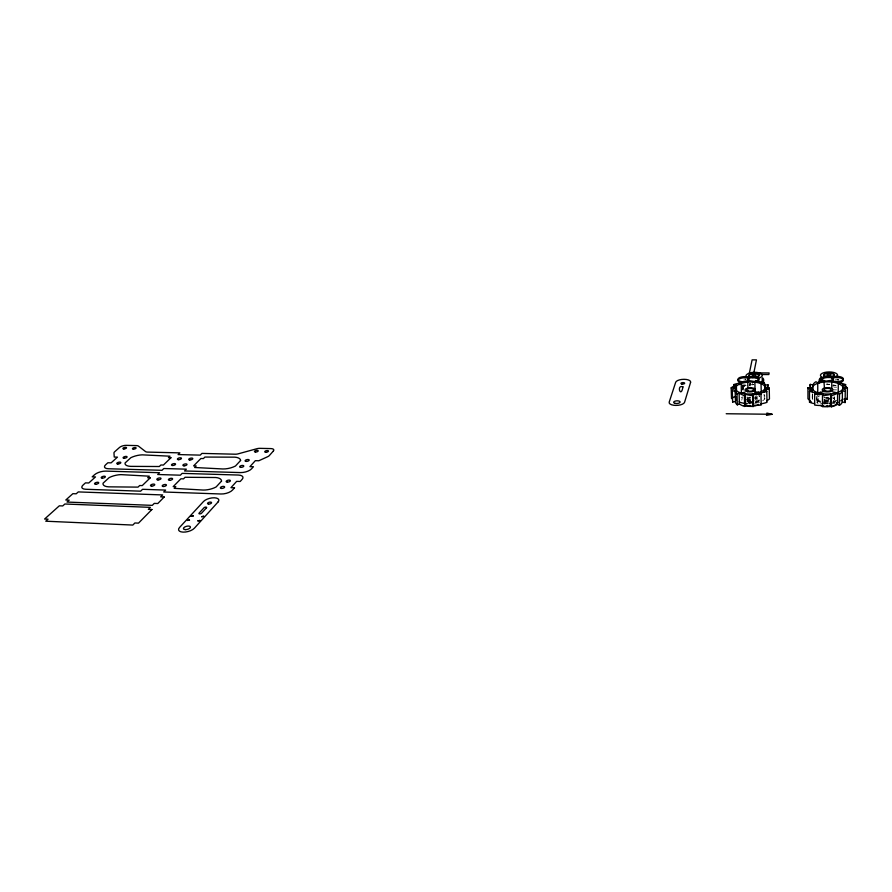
<?xml version="1.0" encoding="UTF-8"?>
<svg xmlns="http://www.w3.org/2000/svg" width="892" height="892" viewBox="0 0 892 892"><rect width="100%" height="100%" fill="white"/><g stroke="black" fill="none" stroke-linecap="round" stroke-linejoin="round"><path stroke-width="0.67" stroke-dasharray="4.46 3.34" d="M833.028 387.139L833.028 384.753M824.085 402.983L824.085 399.393A6.902 2.776 -0.3 0 0 829.248 399.739M834.433 399.471L834.444 397.096M838.357 380.215L838.368 379.546A9.455 3.702 -0.5 0 0 838.346 379.223M817.975 403.697A9.745 3.958 -0.2 0 1 817.696 402.604L818.042 395.267M817.696 402.604L818.254 396.338M750.44 385.935L750.763 383.683M749.38 385.913L749.893 383.382M741.442 397.754L741.564 397.174M743.014 390.373L743.136 389.815M743.794 386.693L744.196 384.82M745.177 380.17L745.277 379.713A9.165 3.624 -1.9 0 1 745.567 379.055M741.776 400.185L742.478 396.851M744.608 386.749L745.088 384.497M745.991 385.511A2.498 1.004 -2 0 1 742.646 385.389L747.797 385.768M832.894 385.69L835.614 385.701M834.254 387.15L836.696 387.161M832.849 389.849L836.529 389.871M749.28 383.984L749.492 385.221M743.081 384.998L743.337 390.373M742.958 384.474L743.114 390.373M742.646 385.389L742.791 390.395M749.826 402.872L749.837 403.541M747.017 399.103A3.468 1.416 -1.7 0 1 750.384 397.877A3.334 1.36 -1.7 0 0 747.083 399.393L747.162 401.868M757.029 396.762L757.085 399.103M759.282 395.546L759.315 396.762M764.199 394.498L764.332 401.155M742.59 387.039L742.612 389.648M812.266 396.238L812.278 398.022M812.367 393.707L812.378 400.452M812.266 394.598L812.278 397.709M816.726 396.07L816.726 403.463M816.526 397.888L816.526 399.092M832.86 397.642A6.891 2.788 -0.3 0 1 832.771 401.222M824.041 401.846A6.891 2.788 -0.3 0 0 828.59 402.18A11.039 4.449 -0.3 0 1 823.795 401.946M823.952 397.074A6.891 2.788 -0.3 0 1 824.565 396.929M828.557 400.809A3.59 1.45 -0.3 0 1 823.985 399.226A3.59 1.45 -0.3 0 1 829.515 398.211M828.512 401.556A5.363 2.163 -0.3 0 1 823.896 401.032M823.862 397.865A5.363 2.163 -0.3 0 1 829.649 397.431M837.253 379.044A8.552 3.345 -0.5 0 1 837.521 380.081M829.482 384.586A2.598 1.026 -0.5 0 1 826.148 384.229M829.649 384.24A1.996 0.792 -0.5 0 1 826.962 383.571M836.44 400.631A9.767 3.947 -0.3 0 1 832.559 402.459M828.021 403.061A9.767 3.947 -0.3 0 1 823.55 402.749M820.306 401.835A9.767 3.947 -0.3 0 1 817.696 399.025M825.011 403.987A3.445 1.394 -0.2 0 1 824.609 402.281A3.445 1.394 -0.2 0 1 828.557 401.679M828.378 400.764A3.445 1.394 -0.3 0 1 824.141 399.192A3.445 1.394 -0.3 0 1 829.493 398.267M835.113 379.892A4.092 1.606 -0.4 0 1 838.569 379.992M836.217 385.667A2.598 1.026 -0.3 0 1 833.909 384.708M834.433 396.84A6.902 2.776 -0.3 0 1 832.782 398.835M829.37 399.07A5.363 2.163 -0.3 0 1 824.03 398.691M832.894 396.884A5.363 2.163 -0.3 0 1 832.905 397.085M835.213 402.125A11.027 4.449 -0.3 0 1 832.782 402.85M828.557 403.374A11.027 4.449 -0.3 0 1 823.795 403.151M820.64 402.448A11.027 4.449 -0.3 0 1 819.949 395.747M834.912 403.162A15.32 6.177 -0.3 0 1 832.76 403.563M825.089 403.875A15.32 6.177 -0.3 0 1 816.269 401.991M812.88 399.56A15.32 6.177 -0.3 0 1 812.802 396.238M836.228 400.463A11.039 4.449 -0.3 0 1 832.782 401.634M820.64 401.244A11.039 4.449 -0.3 0 1 817.763 395.747M759.237 401.065A10.671 4.36 -1.7 0 1 754.844 402.682M751.521 403.139A10.671 4.36 -1.7 0 1 748.232 403.151M758.568 395.803A10.671 4.36 -1.7 0 1 759.415 396.26M764.957 398.456A14.818 6.043 -1.7 0 1 762.627 400.787M759.549 402.203A14.818 6.043 -1.7 0 1 754.621 403.374M763.875 394.81A14.818 6.043 -1.7 0 1 764.923 396.104M759.215 399.884A10.671 4.36 -1.7 0 1 754.822 401.5M751.488 401.957A10.671 4.36 -1.7 0 1 748.198 401.969A3.334 1.371 -1.7 0 1 751.365 401.489M750.518 400.72A3.468 1.416 -1.7 0 1 747.017 399.672M753.751 384.419A1.94 0.769 -1.8 0 1 752.357 383.571M759.46 400.118A9.444 3.858 -1.7 0 1 755.134 402.281M751.555 402.827A9.444 3.858 -1.7 0 1 748.109 402.794M750.44 400.664A3.334 1.36 -1.7 0 1 747.083 399.393M743.75 380.014A3.936 1.561 -2 0 1 746.013 380.037M754.822 397.141A6.668 2.732 -1.7 0 1 754.743 401.277M751.733 401.946A6.668 2.732 -1.7 0 1 748.009 401.913M746.883 397.085A6.668 2.732 -1.7 0 1 747.295 396.973M756.505 395.747A6.679 2.721 -1.8 0 1 754.688 398.925M750.417 399.694A6.679 2.721 -1.8 0 1 746.805 399.36M754.911 395.836A5.185 2.119 -1.8 0 1 754.766 397.966M750.406 399.081A5.185 2.119 -1.8 0 1 747.162 398.713M750.54 383.605A3.902 1.55 -2 0 1 750.774 384.262M753.628 384.675A2.509 1.004 -1.9 0 1 750.774 384.63A2.509 1.004 -1.9 0 1 750.072 383.549M754.799 398.055A5.185 2.119 -1.7 0 1 754.755 400.352M751.109 401.389A5.185 2.119 -1.7 0 1 746.972 400.976M747.072 397.765A5.185 2.119 -1.7 0 1 750.462 397.174"/><path stroke-width="1.34" d="M817.752 393.049L817.752 382.713L815.924 381.743A17.282 6.824 -0.4 0 0 813.415 384.039L812.969 384.943L810.248 384.385L810.259 388.499M819.458 381.241L819.458 379.49A9.455 3.702 -0.5 0 1 821.164 377.472M823.104 405.436L820.952 405.503A17.204 6.946 -0.4 0 1 814.675 405.057L814.664 393.952A17.271 6.857 -0.6 0 0 820.963 394.375L823.294 394.331L822.48 395.569L822.469 406.707A17.238 6.98 -0.4 0 0 828.646 405.983L830.708 405.537L831.322 406.797A17.282 7.002 -0.3 0 0 836.139 405.057L837.521 404.288L839.428 405.314A17.316 7.024 -0.3 0 0 841.903 402.905L842.316 401.98L845.125 402.56L845.237 391.421A17.416 6.935 -0.4 0 0 844.869 388.867L844.245 387.987L847.4 388.009L847.277 399.103L844.133 399.07M823.294 395.647L823.294 394.331M824.431 388.198L823.873 380.315A17.327 6.846 -0.4 0 0 819.124 381.977L817.752 382.713M827.129 406.674L827.129 405.325M828.568 377.461L828.579 376.268M830.708 405.537L830.764 394.387L828.69 394.844A17.305 6.88 -0.5 0 1 822.48 395.569M831.322 406.797L830.764 394.387M831.734 388.243L831.768 381.531L832.548 380.349A17.361 6.868 -0.3 0 0 826.483 381.062L824.453 381.497M832.225 382.278L832.526 376.781A6.801 2.654 -0.6 0 0 822.547 377.617A6.801 2.654 -0.6 0 0 825.624 381.375M832.559 382.389L832.86 376.792A6.824 2.665 -0.4 0 1 841.792 377.271A6.824 2.665 -0.4 0 1 841.546 380.795A6.824 2.665 -0.4 0 1 832.559 381.185M832.492 378.665L832.526 376.781M832.86 376.792L832.849 377.985A6.813 2.665 -0.4 0 1 842.36 378.777A6.813 2.665 -0.4 0 1 839.996 382.478M833.351 379.568L833.362 378.097A4.059 1.583 -0.4 0 0 831.812 378.754M836.696 377.539L836.707 376.346M837.521 404.288L837.599 393.149L836.217 393.907A17.349 6.902 -0.5 0 1 831.377 395.635M838.212 393.216L838.29 382.824L840.297 381.876L840.275 384.63M839.428 405.314L839.517 394.152A17.383 6.924 -0.5 0 0 842.003 391.778L842.416 390.852L845.237 391.421M842.316 401.98L842.416 390.852M842.706 390.328L842.75 385.121L845.616 384.597L845.583 387.362M844.222 389.224L844.245 387.987M832.849 378.23L832.816 378.977M819.135 383.058L819.458 379.49M748.912 378.342L748.901 377.037A6.579 2.598 -1.9 0 1 758.635 378.264A6.579 2.598 -1.9 0 1 752.424 381.765M748.511 379.267L748.477 379.591A14.116 1.227 -89.3 0 1 748.31 380.995A3.936 1.561 -2 0 0 747.028 380.248M748.834 379.145L748.834 379.212A14.383 1.249 -89.3 0 1 748.589 381.196A3.947 1.561 -1.9 0 1 748.801 380.94M811.04 389.38L810.46 386.883A17.26 6.813 -0.5 0 1 810.237 384.385M766.228 389.302L767.008 387.161A16.703 6.679 -1.9 0 0 767.912 384.697L765.08 385.21L764.901 384.329A16.692 6.679 -1.9 0 0 763.073 382.032L761.032 382.969L759.906 382.233A16.692 6.679 -2 0 0 755.758 380.561L754.866 381.72L755.056 389.503M762.894 383.304L763.541 379.78A9.165 3.624 -1.9 0 0 762.415 377.784M753.829 372.923L756.449 359.866L752.112 359.866L749.347 373.168A8.296 3.256 -1.9 0 0 747.708 377.829M735.041 396.539A16.747 6.868 -1.8 0 0 731.518 398.668L731.172 387.875L734.172 387.886L733.336 388.745A16.837 6.79 -1.9 0 0 732.299 391.22L732.644 402.069L735.476 401.545L735.61 402.459A16.781 6.891 -1.7 0 0 737.327 404.857L739.412 403.886L740.527 404.667A16.781 6.88 -1.6 0 0 744.675 406.451L745.589 405.224L745.299 394.309L747.162 394.777A16.837 6.768 -1.7 0 0 752.948 395.569L753.216 406.529A16.77 6.857 -1.6 0 1 747.451 405.704L745.589 405.224M748.901 377.037L748.02 381.263A6.579 2.598 -1.9 0 0 748.399 381.363M747.686 381.363L748.589 377.048A6.556 2.598 -2.1 0 0 739.925 377.461A6.556 2.598 -2.1 0 0 739.212 380.906A6.556 2.598 -2.1 0 0 747.686 381.363L747.987 388.276M744.675 406.451L744.374 395.524L745.299 394.309M764.154 392.067L764.132 390.841L765.771 390.183M736.569 392.09L736.357 385.11L734.707 385.757A16.814 6.779 -1.9 0 0 731.172 387.875M818.488 393.249L819.124 392.915A17.249 6.935 -0.2 0 1 820.529 392.268M814.664 393.952L816.726 392.982L816.726 394.219M737.327 404.857L737.004 393.963L739.1 393.004L740.215 393.762A16.848 6.779 -1.8 0 0 744.374 395.524M741.386 393.695L741.219 382.913L739.557 381.966L739.635 384.653M759.27 394.933L759.237 393.104L761.4 392.781A16.77 6.712 -1.8 0 0 766.797 391.398L766.997 402.325A16.703 6.801 -1.6 0 1 761.623 403.719L760.631 403.875M741.219 382.913L739.1 383.226A16.77 6.757 -2 0 0 733.782 384.575L733.86 387.273M766.473 415.36L772.115 414.278L766.852 413.074M732.31 391.22L735.142 390.707L735.287 391.61A16.848 6.79 -1.8 0 0 737.004 393.963M814.608 403.697A17.182 6.924 -0.4 0 1 809.512 402.203L809.479 391.153L812.356 390.629L812.356 391.867M809.512 402.203L811.419 401.846M753.216 406.529L752.502 394.342L754.743 394.431A16.803 6.735 -1.7 0 0 760.976 394.097L761.199 405.046A16.736 6.835 -1.6 0 1 755 405.369M752.759 405.291L755 405.369M756.617 372.923L769.116 372.945L768.837 374.54L760.932 374.528M766.206 388.02L769.25 388.031L769.45 398.925A16.669 6.779 -1.7 0 1 766.696 400.764M810.259 400.631A17.171 6.913 -0.4 0 1 807.962 398.735L807.929 387.741L811.029 387.764M726.199 413.743L772.115 414.278M754.866 381.72L753.038 381.274A16.703 6.701 -2 0 0 747.384 380.538L747.819 381.698L745.623 381.631A16.736 6.723 -2 0 0 739.557 381.966M831.768 381.531L834.065 381.486A17.394 6.891 -0.3 0 1 840.297 381.876M733.782 384.575L736.357 385.11M764.132 390.841L766.797 391.398M838.29 382.824L840.42 383.17A17.427 6.924 -0.3 0 1 845.616 384.597M816.726 392.982L814.597 392.625A17.249 6.835 -0.6 0 1 809.479 391.153M837.599 393.149L839.517 394.152M759.237 393.104L760.976 394.097M842.75 385.121L844.289 385.801A17.427 6.935 -0.3 0 1 847.4 388.009M812.356 390.629L810.861 389.938A17.249 6.813 -0.5 0 1 807.918 387.741M844.122 399.137L844.757 399.973A17.338 7.036 -0.2 0 1 845.137 402.56M752.502 394.342L752.948 395.569M735.142 390.707L735.476 401.545M734.172 387.886L734.216 389.09M739.1 393.004L739.412 403.886M749.882 405.314L749.916 406.418M748.589 377.048L748.622 378.219A6.556 2.598 -2.1 0 0 739.635 378.765A6.556 2.598 -2.1 0 0 739.869 382.345M745.021 376.591L745.043 377.751M752.837 376.558L752.859 377.729M757.955 378.632L757.944 378.342A8.296 3.256 -1.9 0 0 761.144 373.648A8.296 3.256 -1.9 0 0 749.247 373.057M757.988 380.371L758.022 382.111M755.078 390.696L755.123 392.491M761.032 382.969L761.244 393.171M765.08 385.21L765.146 388.232M763.541 379.78L763.608 383.014M767.901 384.697L767.979 388.767M812.969 384.943L812.98 390.428M821.153 381.363A8.552 3.345 -0.5 0 1 821.075 378.743M823.171 377.751A8.574 3.323 -0.6 0 1 822.368 373.224A8.574 3.323 -0.6 0 1 833.987 372.51A8.574 3.323 -0.6 0 1 836.283 376.959M825.49 376.859A5.352 2.074 -0.6 0 1 825.323 373.77A5.352 2.074 -0.6 0 1 833.251 373.949A5.352 2.074 -0.6 0 1 831.801 377.004M823.952 382.166A6.79 2.654 -0.5 0 1 823.595 382.044M822.19 381.263A6.79 2.654 -0.5 0 1 824.163 378.074A6.79 2.654 -0.5 0 1 832.515 377.974M832.225 381.085A6.801 2.654 -0.6 0 1 830.92 381.363M836.986 403.496A9.745 3.958 -0.2 0 1 830.051 406.529A9.745 3.958 -0.2 0 1 820.306 405.436M846.508 398.323A17.361 7.036 -0.2 0 1 847.277 399.092M830.708 403.206A11.027 4.449 -0.3 0 1 829.984 403.284M841.747 400.062A15.32 6.177 -0.3 0 1 840.855 400.809M838.067 402.225A15.32 6.177 -0.3 0 1 836.239 402.827M832.002 403.663A15.32 6.177 -0.3 0 1 829.694 403.875M818.377 392.881A15.32 6.177 -0.3 0 1 823.16 391.889M832.749 391.945A15.32 6.177 -0.3 0 1 837.042 392.881M831.433 401.891A11.039 4.449 -0.3 0 1 829.995 402.069M822.368 393.84A11.039 4.449 -0.3 0 1 823.026 393.707M758.233 392.067A16.625 6.779 -1.8 0 1 758.936 392.368M732.644 402.069A16.77 6.891 -1.7 0 1 732.733 401.244M769.261 388.031A16.736 6.69 -1.8 0 1 765.771 390.183M753.918 403.463A14.818 6.043 -1.7 0 1 752.514 403.608M747.396 403.675A14.818 6.043 -1.7 0 1 739.089 401.868M736.368 399.962A14.818 6.043 -1.7 0 1 736.101 396.483M740.806 393.316A14.818 6.043 -1.7 0 1 745.054 392.179M754.743 391.778A14.818 6.043 -1.7 0 1 760.519 392.993M755.167 393.628A10.671 4.36 -1.7 0 1 755.792 393.751M751.867 376.903A4.984 1.951 -1.9 0 1 750.473 373.837A4.984 1.951 -1.9 0 1 758.423 374.016A4.984 1.951 -1.9 0 1 755.056 376.97M758.713 404.377A9.433 3.88 -1.7 0 1 744.14 405.481M763.206 381.887A9.154 3.646 -1.8 0 1 763.608 383.226M761.946 378.799A8.284 3.278 -1.9 0 1 759.649 382.501M749.804 376.825A5.185 2.04 -1.9 0 1 751.755 373.804A5.185 2.04 -1.9 0 1 758.981 374.752A5.185 2.04 -1.9 0 1 755.111 377.517M748.923 378.208A6.579 2.609 -1.9 0 1 757.141 378.42A6.579 2.609 -1.9 0 1 757.743 381.676M203.755 516.278L201.681 516.713L203.755 516.278M199.986 520.449L197.901 520.883L199.986 520.449M193.319 515.855L191.267 516.345L193.319 515.855M189.505 520.003L187.431 520.471L189.505 520.036M682.938 386.838C680.975 399.226 676.069 384.184 682.938 386.883M690.586 382.356L684.588 402.236A7.76 3.211 -3.2 0 1 675.88 405.414A7.76 3.211 -3.2 0 1 669.212 402.091L675.668 382.3A7.526 3.01 -3.2 0 1 684.075 379.312A7.526 3.01 -3.2 0 1 690.586 382.356M273.398 450.984L269.362 455.533A5.14 2.13 -11.7 0 1 267.555 456.76L258.791 460.763L255.324 460.673L249.95 466.639L253.44 466.728L251.511 468.869A8.452 3.546 -12.3 0 1 240.439 472.582L184.544 470.965L186.328 469.17L163.838 468.523L162.01 470.307L108.434 468.757A8.329 3.233 -14.3 0 1 105.613 464.799L107.887 462.758L111.121 462.848L117.454 457.139L114.243 457.05L113.975 452.991A5.051 1.929 -14 0 1 114.655 451.787L119.528 447.45A5.006 1.907 -13.8 0 1 126.196 445.353L136.353 445.587A5.018 1.918 -13.7 0 1 138.461 446.112L145.507 451.553A5.04 1.951 -13.5 0 0 147.648 452.099L179.861 452.868L178.121 454.574L200.243 455.121L201.938 453.404L235.131 454.206A5.096 2.074 -12.2 0 0 238.387 453.783L256.695 448.765A5.096 2.085 -11.8 0 1 259.94 448.341L270.867 448.587A5.096 2.107 -11.6 0 1 273.398 450.984M234.518 487.812L232.477 490.087A8.742 3.758 -12.9 0 1 220.993 493.99L163.715 491.994L165.6 490.087L142.564 489.295L140.635 491.18L85.788 489.273A8.619 3.401 -14.9 0 1 83.056 485.047L85.476 482.873L88.776 482.985L95.489 476.941L92.199 476.841L94.563 474.722A8.474 3.312 -14.6 0 1 105.836 471.11L159.556 472.704L157.706 474.511L180.362 475.191L182.158 473.373L238.209 475.035A8.597 3.646 -12.6 0 1 242.2 479.26L240.204 481.479L236.648 481.368L230.939 487.69L234.518 487.812M218.016 502.018L194.423 528.164A8.619 3.836 -14.2 0 1 183.05 532.123A8.619 3.836 -14.2 0 1 179.515 527.507L203.532 501.482A8.284 3.59 -13.3 0 1 214.381 497.792A8.284 3.59 -13.3 0 1 218.016 502.018M206.487 507.816L201.536 513.246A1.405 0.613 -13.7 0 1 199.696 513.881A1.405 0.613 -13.7 0 1 199.094 513.145L204.056 507.715A1.394 0.613 -13.5 0 1 205.885 507.091A1.394 0.613 -13.5 0 1 206.487 507.816M221.539 481.1L216.12 486.965A12.555 5.296 -13.1 0 1 203.086 490.054L174.196 488.348L175.802 486.709L173.193 486.619L180.909 478.792L183.496 478.87L185.057 477.276L215.819 477.521A12.622 5.319 -13.1 0 1 221.539 481.1M240.584 460.495L235.477 466.014A12.142 5.006 -12.5 0 1 222.877 468.969L194.657 467.497L196.173 465.958L193.62 465.88L200.89 458.499L203.421 458.566L204.892 457.061L234.908 457.161A12.209 5.029 -12.4 0 1 240.584 460.495M151.919 509.499L138.505 523.136L134.893 522.98L132.83 525.065L45.782 521.207L48.034 519.177L44.6 519.033L59.34 505.809L62.719 505.942L64.882 504.002L150.335 507.358L148.362 509.354L151.919 509.499M164.206 496.989L157.795 503.523L154.26 503.389L152.298 505.363L67.034 502.062L69.163 500.144L65.796 500.011L72.865 493.677L76.199 493.8L78.295 491.916L162.612 494.937L160.694 496.866L164.206 496.989M150.235 477.844L142.252 485.594L139.687 485.504L138.015 487.121L108.768 486.842A12.432 4.951 -14.5 0 1 103.037 483.23L109.192 477.577A12.499 4.973 -14.5 0 1 120.966 474.633L149.321 476.183L147.693 477.755L150.235 477.844M170.941 457.741L163.403 465.055L160.895 464.988L159.322 466.516L130.778 466.371A12.02 4.694 -13.9 0 1 125.047 463.004L130.868 457.674A12.075 4.716 -13.8 0 1 142.252 454.853L169.993 456.191L168.454 457.674L170.941 457.741M824.754 391.633A5.374 2.141 -0.4 0 0 832.95 389.815A5.374 2.141 -0.4 0 0 825.011 387.92A5.374 2.141 -0.4 0 0 824.754 391.633M825.713 391.019A3.601 1.427 -0.4 0 0 831.166 389.793A3.601 1.427 -0.4 0 0 825.825 388.544A3.601 1.427 -0.4 0 0 825.713 391.019M826.315 376.502A5.14 1.996 -0.6 0 0 834.132 374.785A5.14 1.996 -0.6 0 0 826.538 373.046A5.14 1.996 -0.6 0 0 826.315 376.502M827.966 375.443A2.007 0.78 -0.6 0 0 830.998 374.763A2.007 0.78 -0.6 0 0 828.021 374.094A2.007 0.78 -0.6 0 0 827.966 375.443M819.926 393.26A15.376 6.099 -0.4 0 0 842.996 387.842A15.376 6.099 -0.4 0 0 819.949 382.701A15.376 6.099 -0.4 0 0 819.926 393.26M742.846 393.417A14.874 5.976 -1.9 0 0 765.035 387.552A14.874 5.976 -1.9 0 0 742.623 383.069A14.874 5.976 -1.9 0 0 742.846 393.417M747.641 391.733A5.207 2.096 -1.8 0 0 755.379 389.67A5.207 2.096 -1.8 0 0 747.529 388.109A5.207 2.096 -1.8 0 0 747.641 391.733M748.477 391.109A3.479 1.405 -1.8 0 0 753.662 389.726A3.479 1.405 -1.8 0 0 748.399 388.678A3.479 1.405 -1.8 0 0 748.477 391.109M753.104 375.766A1.94 0.758 -1.9 0 0 756.015 375.019A1.94 0.758 -1.9 0 0 753.082 374.45A1.94 0.758 -1.9 0 0 753.104 375.766M681.878 384.039A1.884 0.758 -3.2 0 0 684.677 383.237A1.884 0.758 -3.2 0 0 681.834 382.735A1.884 0.758 -3.2 0 0 681.878 384.039M675.311 403.407A3.233 1.338 -3.2 0 0 680.117 402.002A3.233 1.338 -3.2 0 0 675.233 401.088A3.233 1.338 -3.2 0 0 675.311 403.407M185.48 529.625A3.59 1.594 -14.2 0 0 190.442 526.994A3.59 1.594 -14.2 0 0 184.923 526.904A3.59 1.594 -14.2 0 0 185.48 529.625M208.594 504.08A2.074 0.903 -13.4 0 0 211.571 502.664A2.074 0.903 -13.4 0 0 208.472 502.508A2.074 0.903 -13.4 0 0 208.594 504.08M246.225 461.42A2.107 0.87 -12.1 0 0 249.214 460.049A2.107 0.87 -12.1 0 0 246.002 459.926A2.107 0.87 -12.1 0 0 246.225 461.42M184.064 465.825A2.107 0.859 -13.2 0 0 186.997 464.386A2.107 0.859 -13.2 0 0 183.752 464.375A2.107 0.859 -13.2 0 0 184.064 465.825M189.784 459.96A2.096 0.836 -13 0 0 192.817 458.611A2.096 0.836 -13 0 0 189.706 458.488A2.096 0.836 -13 0 0 189.784 459.96M240.773 467.386A2.13 0.892 -12.3 0 0 243.795 465.992A2.13 0.892 -12.3 0 0 240.561 465.858A2.13 0.892 -12.3 0 0 240.773 467.386M255.513 452.043A1.907 0.78 -11.8 0 0 258.201 450.806A1.907 0.78 -11.8 0 0 255.279 450.705A1.907 0.78 -11.8 0 0 255.513 452.043M265.783 452.277A1.918 0.792 -11.6 0 0 268.47 451.04A1.918 0.792 -11.6 0 0 265.526 450.939A1.918 0.792 -11.6 0 0 265.783 452.277M124.144 458.254A2.074 0.803 -14 0 0 127.099 456.871A2.074 0.803 -14 0 0 123.977 456.871A2.074 0.803 -14 0 0 124.144 458.254M172.635 465.501A2.107 0.847 -13.4 0 0 175.579 464.074A2.107 0.847 -13.4 0 0 172.346 464.063A2.107 0.847 -13.4 0 0 172.635 465.501M178.567 459.67A2.085 0.836 -13.2 0 0 181.466 458.254A2.085 0.836 -13.2 0 0 178.266 458.254A2.085 0.836 -13.2 0 0 178.567 459.67M117.844 463.996A2.096 0.814 -14.1 0 0 120.833 462.58A2.096 0.814 -14.1 0 0 117.699 462.58A2.096 0.814 -14.1 0 0 117.844 463.996M133.443 449.189A1.884 0.725 -13.7 0 0 136.108 447.94A1.884 0.725 -13.7 0 0 133.265 447.94A1.884 0.725 -13.7 0 0 133.443 449.189M123.876 448.966A1.884 0.714 -13.8 0 0 126.552 447.717A1.884 0.714 -13.8 0 0 123.732 447.728A1.884 0.714 -13.8 0 0 123.876 448.966M221.506 488.448A2.197 0.937 -12.9 0 0 224.65 486.976A2.197 0.937 -12.9 0 0 221.339 486.82A2.197 0.937 -12.9 0 0 221.506 488.448M169.614 480.297A2.163 0.892 -13.6 0 0 172.624 478.803A2.163 0.892 -13.6 0 0 169.313 478.781A2.163 0.892 -13.6 0 0 169.614 480.297M163.403 486.508A2.185 0.903 -13.8 0 0 166.458 484.992A2.185 0.903 -13.8 0 0 163.125 484.969A2.185 0.903 -13.8 0 0 163.403 486.508M227.293 482.126A2.174 0.925 -12.7 0 0 230.404 480.665A2.174 0.925 -12.7 0 0 227.114 480.532A2.174 0.925 -12.7 0 0 227.293 482.126M95.756 484.245A2.174 0.859 -14.8 0 0 98.722 482.695A2.174 0.859 -14.8 0 0 95.399 482.806A2.174 0.859 -14.8 0 0 95.756 484.245M157.984 479.929A2.163 0.881 -13.8 0 0 161.006 478.435A2.163 0.881 -13.8 0 0 157.728 478.424A2.163 0.881 -13.8 0 0 157.984 479.929M151.696 486.118A2.185 0.892 -14 0 0 154.762 484.601A2.185 0.892 -14 0 0 151.45 484.579A2.185 0.892 -14 0 0 151.696 486.118M102.29 478.168A2.152 0.847 -14.6 0 0 105.367 476.707A2.152 0.847 -14.6 0 0 102.179 476.685A2.152 0.847 -14.6 0 0 102.29 478.168"/></g></svg>
